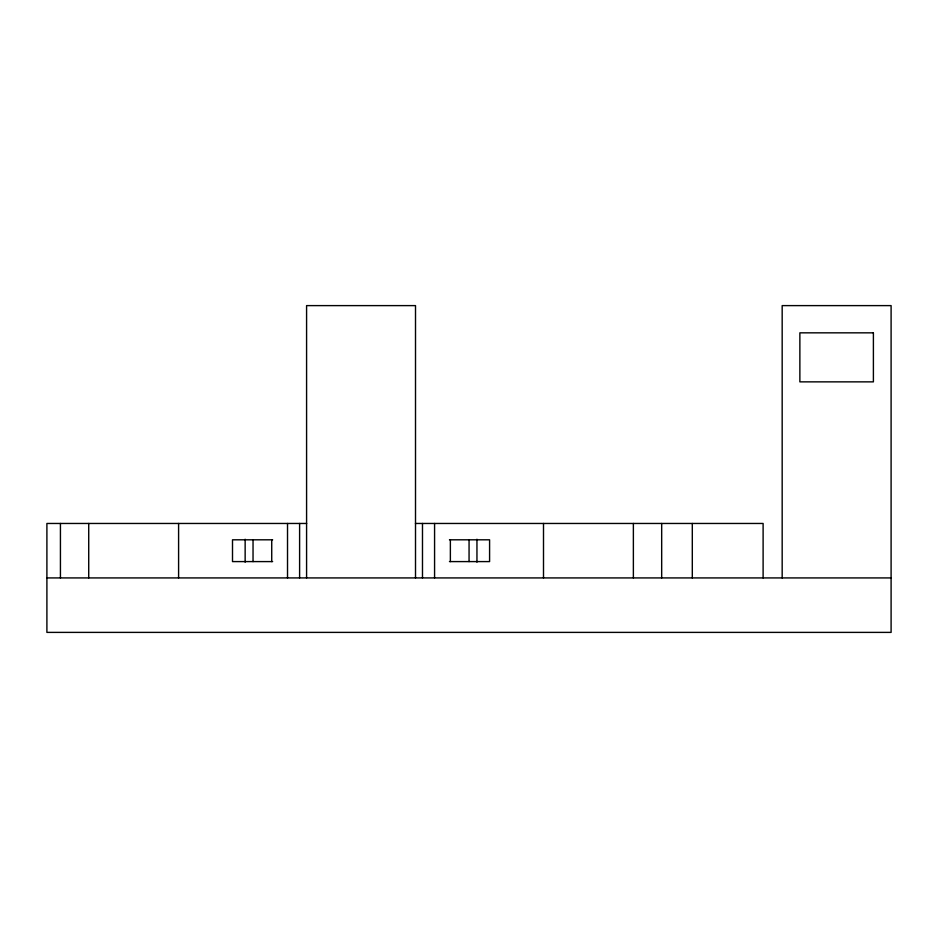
<?xml version="1.0" encoding="UTF-8"?>
<svg xmlns="http://www.w3.org/2000/svg" width="938" height="938" viewBox="0 0 938 938"><rect width="100%" height="100%" fill="white"/><g stroke="black" fill="none" stroke-linecap="round" stroke-linejoin="round"><path stroke-width="1.41" d="M306.656 523.463L46.9 523.463L46.9 632.388L891.1 632.388L891.1 305.612L782.175 305.612L782.175 577.925M415.44 523.463L763.11 523.463L763.11 577.925M272.641 539.807L232.507 539.807L232.507 561.592L272.641 561.592M449.454 539.807L489.589 539.807L489.589 561.592L449.454 561.592M46.9 577.925L891.1 577.925M692.303 523.463L692.303 577.925M661.677 523.463L661.677 577.925M633.373 523.463L633.373 577.925M543.501 523.463L543.501 577.925M476.95 539.233L476.95 562.167M469.059 539.807L469.059 561.592M450.369 539.807L450.369 561.592M434.575 523.463L434.575 577.925M422.487 523.463L422.487 577.925M415.511 577.925L415.511 305.612L306.585 305.612L306.585 577.925M299.609 523.463L299.609 577.925M287.52 523.463L287.52 577.925M271.727 539.807L271.727 561.592M253.037 539.807L253.037 561.592M245.146 539.233L245.146 562.167M178.595 523.463L178.595 577.925M88.723 523.463L88.723 577.925M60.431 523.463L60.431 577.925M873.395 332.838L799.868 332.838L799.868 381.86L873.395 381.86L873.395 332.838"/></g></svg>
